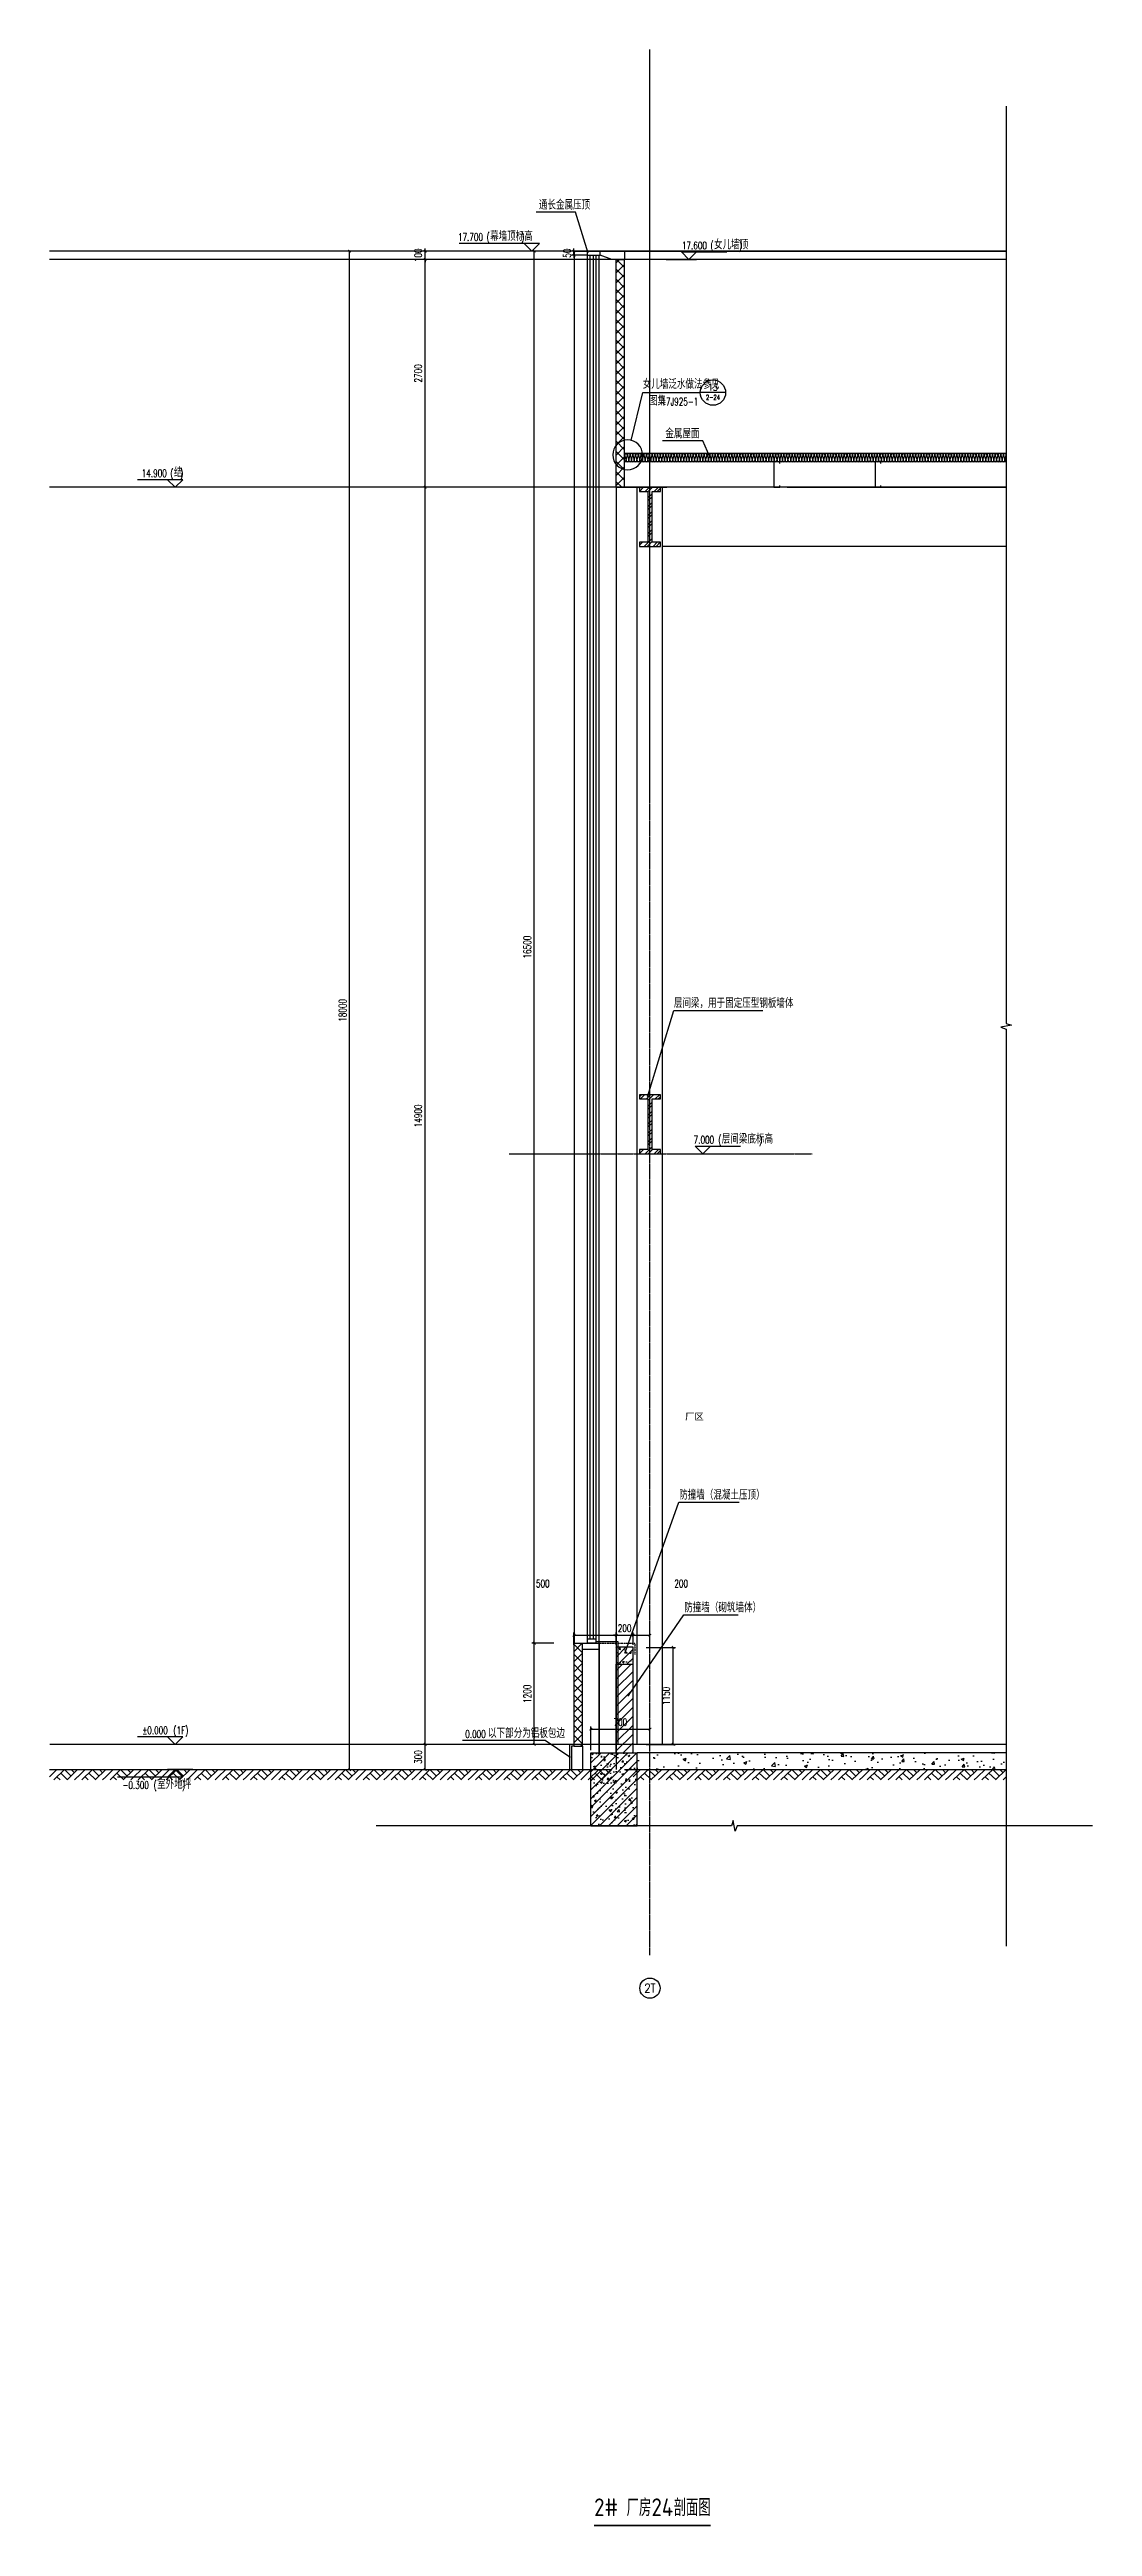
# Model space of a CAD drawing. Extents: x -1899985 to 1774885, y 556286 to 2175695.
# Drawn here: x -1000518 to -988159, y 558987 to 588346 of the extents above; entities that cross this region are included whole.
import ezdxf
from ezdxf.enums import TextEntityAlignment as Align

# ---------------------------------------------------------------- set-up
doc = ezdxf.new("R2010")
doc.units = 0
doc.header["$LTSCALE"] = 10
doc.header["$MEASUREMENT"] = 0
for name, pattern in [('20剖面图$0$__DASH', [0.35, 0.25, -0.1]), ('20剖面图$0$DASH', [0.35, 0.25, -0.1]), ('20剖面图$0$DOTE', [2.42, 2, -0.2, 0.02, -0.2])]:
    doc.linetypes.add(name, pattern=pattern)
doc.layers.get('Defpoints').update_dxf_attribs({"color": 210})
for name, color, linetype in [('20剖面图$0$A-AXIS-D', 1, 'Continuous'), ('20剖面图$0$A-AXIS-DOTE', 14, '20剖面图$0$DOTE'), ('20剖面图$0$A-AXIS-DP', 126, 'Continuous'), ('20剖面图$0$A-AXIS-SYMB', 3, 'Continuous'), ('20剖面图$0$A-CURTAIN', 134, 'Continuous'), ('20剖面图$0$A-HATCH-1', 252, 'Continuous'), ('20剖面图$0$A-HATCH-2', 251, 'Continuous'), ('20剖面图$0$A-LIN-V', 9, 'Continuous'), ('20剖面图$0$A-SFCE', 30, 'Continuous'), ('20剖面图$0$A-WINDOW', 140, 'Continuous'), ('20剖面图$0$AS-COLN', 6, 'Continuous'), ('20剖面图$0$AS-WALL', 40, 'Continuous'), ('20剖面图$0$DIM_ELEV', 3, 'Continuous'), ('20剖面图$0$DIM_SYMB', 3, 'Continuous'), ('20剖面图$0$PUB_HATCH', 8, 'Continuous'), ('20剖面图$0$PUB_TEXT', 7, 'Continuous'), ('20剖面图$0$建-墙-填充', 8, 'Continuous'), ('20剖面图$0$建-柱-钢', 9, 'Continuous'), ('A-AXIS-DP', 126, 'Continuous'), ('A-LIN-V', 9, 'Continuous'), ('A-SFCE', 30, 'Continuous'), ('DIM_SYMB', 3, 'Continuous'), ('PUB_TEXT', 7, 'Continuous')]:
    doc.layers.add(name, color=color, linetype=linetype)
doc.styles.add('20剖面图$0$_TCH_AXIS', font='COMPLEX', dxfattribs={"bigfont": 'GBCBIG'})
doc.styles.add('20剖面图$0$_TCH_DIM', font='SIMPLEX', dxfattribs={"bigfont": 'GBCBIG'})
doc.styles.add('20剖面图$0$_TCH_DIM_T3', font='SIMPLEX', dxfattribs={"width": 0.705882, "bigfont": 'GBCBIG'})
doc.styles.add('20剖面图$0$Standard', font='gbenor.shx', dxfattribs={"bigfont": 'gbcbig.shx'})
doc.styles.add('20剖面图$0$图框', font='')
doc.styles.add('_TCH_DIM', font='SIMPLEX', dxfattribs={"bigfont": 'GBCBIG'})
doc.styles.add('_TCH_DIM_T3', font='SIMPLEX', dxfattribs={"width": 0.705882, "bigfont": 'GBCBIG'})
doc.styles.get('20剖面图$0$图框').set_extended_font_data('SimSun')
doc.dimstyles.new('20剖面图$0$_TCH_ARCH&&30', dxfattribs={"dimtxt": 89.25, "dimasz": 30, "dimexe": 30, "dimexo": 30, "dimgap": 37.875, "dimtad": 1, "dimdec": 0, "dimzin": 0, "dimdsep": 46, "dimtxsty": '20剖面图$0$_TCH_DIM_T3', "dimblk": '20剖面图$0$_ArchTick', "dimcen": 0.09, "dimclrt": 7, "dimazin": 2, "dimtfac": 1, "dimtdec": 0, "dimtix": 1, "dimtmove": 2, "dimatfit": 3, "dimfxl": 1, "dimtolj": 1, "dimtzin": 0, "dimarcsym": 0})
doc.dimstyles.new('_TCH_ARCH&&30', dxfattribs={"dimtxt": 89.25, "dimasz": 30, "dimexe": 30, "dimexo": 30, "dimgap": 37.875, "dimtad": 1, "dimdec": 0, "dimzin": 0, "dimdsep": 46, "dimtxsty": '_TCH_DIM_T3', "dimblk": 'ARCHTICK', "dimcen": 0.09, "dimclrt": 7, "dimazin": 2, "dimtfac": 1, "dimtdec": 0, "dimtix": 1, "dimtmove": 2, "dimatfit": 3, "dimfxl": 1, "dimtolj": 1, "dimtzin": 0, "dimarcsym": 0})
pattern_1 = [(45, (60, 0), (-60.000061, 60.000061), []), (135, (60, 0), (-60.000061, -60.000061), [])]
pattern_2 = [(45, (0, 0), (-53.0330086, 53.0330086), []), (45, (35.355, 0), (-53.0330086, 53.0330086), [])]
pattern_3 = [(45, (0, 0), (-53.0330086, 53.0330086), []), (50, (0, 0), (215.178055, -18.82564), [22.5, -247.5]), (355, (0, 0), (-41.6254, 225.65764), [18, -198]), (100.4514, (17.93, -1.57), (173.552815, 206.831863), [19.122057, -210.342634]), (46.1842, (0, 60), (320.172315, -49.655704), [33.75, -371.25]), (96.6356, (26.68, 55.86), (280.39881, 292.23536), [28.68309, -315.5139]), (351.1842, (0, 60), (280.39858, 292.23558), [27, -297]), (21, (30, 45), (179.072116, -120.785667), [22.5, -247.5]), (326, (30, 45), (72.9946, 217.545014), [18, -198]), (71.4514, (44.92, 34.93), (252.06679, 96.75915), [19.122057, -210.342634]), (37.5, (0, 0), (3.6479566, 99.868156), [0, -195.6, 0, -201, 0, -198.75]), (7.5, (0, 0), (78.920861, 118.323514), [0, -114.6, 0, -191.1, 0, -75.75]), (327.5, (-66.9, 0), (160.146731, -6.7664615), [0, -75, 0, -234, 0, -310.5]), (317.5, (-96.9, 0), (174.95585, 30.031495), [0, -97.5, 0, -155.4, 0, -220.5])]

# ---------------------------------------------------------------- blocks, each defined once
blk = doc.blocks.new('20剖面图$0$$LinePat$素土夯实')
at = {"color": 0}
for p, q in [((0, -210), (210, 0)), ((120, -300), (420, 0)), ((420, 0), (608, -188)), ((495, -300), (795, 0)), ((615, 0), (705, -90)), ((210, -210), (300, -300)), ((315, -105), (502, -293)), ((705, -300), (795, -210))]:
    blk.add_line(p, q, dxfattribs=at)
blk = doc.blocks.new('20剖面图$0$_ArchTick')
at = {"color": 0, "linetype": 'ByBlock', "const_width": 0.4}
blk.add_lwpolyline([(-0.5, -0.5), (0.5, 0.5)], dxfattribs=at)
blk = doc.blocks.new('*D358')
at = {"layer": '20剖面图$0$A-AXIS-DP', "color": 0, "lineweight": -2, "transparency": 16777216}
for p, q in [((-994541, 569457), (-994803, 569457)), ((-994773, 568257), (-994773, 569457)), ((-994541, 568257), (-994803, 568257))]:
    blk.add_line(p, q, dxfattribs=at)
at = {"layer": 'Defpoints', "color": 0, "transparency": 16777216}
for p in [(-994773, 569457), (-994511, 569457), (-994511, 568257)]:
    blk.add_point(p, dxfattribs=at)
at = {"layer": '20剖面图$0$A-AXIS-DP', "color": 0, "lineweight": -2, "transparency": 16777216, "xscale": 30, "yscale": 30, "zscale": 30}
for p, rotation in [((-994773, 569457), 90), ((-994773, 568257), 270)]:
    blk.add_blockref('20剖面图$0$_ArchTick', p, dxfattribs=dict(at, rotation=rotation))
at = {"layer": '20剖面图$0$A-AXIS-DP', "color": 7, "transparency": 16777216, "insert": (-994856, 568857), "char_height": 89.2, "attachment_point": 5, "rotation": 90, "style": '20剖面图$0$_TCH_DIM_T3'}
blk.add_mtext('\\A1;1200', dxfattribs=at)
blk = doc.blocks.new('*D359')
at = {"layer": '20剖面图$0$A-AXIS-DP', "color": 0, "lineweight": -2, "transparency": 16777216}
for p, q in [((-994541, 585957), (-994803, 585957)), ((-994773, 569457), (-994773, 585957)), ((-994541, 569457), (-994803, 569457))]:
    blk.add_line(p, q, dxfattribs=at)
at = {"layer": 'Defpoints', "color": 0, "transparency": 16777216}
for p in [(-994773, 585957), (-994511, 585957), (-994511, 569457)]:
    blk.add_point(p, dxfattribs=at)
at = {"layer": '20剖面图$0$A-AXIS-DP', "color": 0, "lineweight": -2, "transparency": 16777216, "xscale": 30, "yscale": 30, "zscale": 30}
for p, rotation in [((-994773, 585957), 90), ((-994773, 569457), 270)]:
    blk.add_blockref('20剖面图$0$_ArchTick', p, dxfattribs=dict(at, rotation=rotation))
at = {"layer": '20剖面图$0$A-AXIS-DP', "color": 7, "transparency": 16777216, "insert": (-994856, 577707), "char_height": 89.2, "attachment_point": 5, "rotation": 90, "style": '20剖面图$0$_TCH_DIM_T3'}
blk.add_mtext('\\A1;16500', dxfattribs=at)
blk = doc.blocks.new('*D360')
at = {"layer": '20剖面图$0$A-AXIS-D', "color": 0, "lineweight": -2, "transparency": 16777216}
for p, q in [((-996715, 585957), (-996993, 585957)), ((-996963, 567957), (-996963, 585957)), ((-996715, 567957), (-996993, 567957))]:
    blk.add_line(p, q, dxfattribs=at)
at = {"layer": 'Defpoints', "color": 0, "transparency": 16777216}
for p in [(-996963, 585957), (-996685, 585957), (-996685, 567957)]:
    blk.add_point(p, dxfattribs=at)
at = {"layer": '20剖面图$0$A-AXIS-D', "color": 0, "lineweight": -2, "transparency": 16777216, "xscale": 30, "yscale": 30, "zscale": 30}
for p, rotation in [((-996963, 585957), 90), ((-996963, 567957), 270)]:
    blk.add_blockref('20剖面图$0$_ArchTick', p, dxfattribs=dict(at, rotation=rotation))
at = {"layer": '20剖面图$0$A-AXIS-D', "color": 7, "transparency": 16777216, "insert": (-997045, 576957), "char_height": 89.2, "attachment_point": 5, "rotation": 90, "style": '20剖面图$0$_TCH_DIM_T3'}
blk.add_mtext('\\A1;18000', dxfattribs=at)
blk = doc.blocks.new('*D361')
at = {"layer": '20剖面图$0$A-AXIS-D', "color": 0, "lineweight": -2, "transparency": 16777216}
for p, q in [((-995827, 568257), (-996097, 568257)), ((-996067, 567957), (-996067, 568257)), ((-995827, 567957), (-996097, 567957))]:
    blk.add_line(p, q, dxfattribs=at)
at = {"layer": 'Defpoints', "color": 0, "transparency": 16777216}
for p in [(-996067, 568257), (-995797, 568257), (-995797, 567957)]:
    blk.add_point(p, dxfattribs=at)
at = {"layer": '20剖面图$0$A-AXIS-D', "color": 0, "lineweight": -2, "transparency": 16777216, "xscale": 30, "yscale": 30, "zscale": 30}
for p, rotation in [((-996067, 568257), 90), ((-996067, 567957), 270)]:
    blk.add_blockref('20剖面图$0$_ArchTick', p, dxfattribs=dict(at, rotation=rotation))
at = {"layer": '20剖面图$0$A-AXIS-D', "color": 7, "transparency": 16777216, "insert": (-996149, 568107), "char_height": 89.2, "attachment_point": 5, "rotation": 90, "style": '20剖面图$0$_TCH_DIM_T3'}
blk.add_mtext('\\A1;300', dxfattribs=at)
blk = doc.blocks.new('*D362')
at = {"layer": '20剖面图$0$A-AXIS-D', "color": 0, "lineweight": -2, "transparency": 16777216}
for p, q in [((-995827, 583157), (-996097, 583157)), ((-996067, 568257), (-996067, 583157)), ((-995827, 568257), (-996097, 568257))]:
    blk.add_line(p, q, dxfattribs=at)
at = {"layer": 'Defpoints', "color": 0, "transparency": 16777216}
for p in [(-996067, 583157), (-995797, 583157), (-995797, 568257)]:
    blk.add_point(p, dxfattribs=at)
at = {"layer": '20剖面图$0$A-AXIS-D', "color": 0, "lineweight": -2, "transparency": 16777216, "xscale": 30, "yscale": 30, "zscale": 30}
for p, rotation in [((-996067, 583157), 90), ((-996067, 568257), 270)]:
    blk.add_blockref('20剖面图$0$_ArchTick', p, dxfattribs=dict(at, rotation=rotation))
at = {"layer": '20剖面图$0$A-AXIS-D', "color": 7, "transparency": 16777216, "insert": (-996149, 575707), "char_height": 89.2, "attachment_point": 5, "rotation": 90, "style": '20剖面图$0$_TCH_DIM_T3'}
blk.add_mtext('\\A1;14900', dxfattribs=at)
blk = doc.blocks.new('*D363')
at = {"layer": '20剖面图$0$A-AXIS-D', "color": 0, "lineweight": -2, "transparency": 16777216}
for p, q in [((-995827, 585857), (-996097, 585857)), ((-996067, 583157), (-996067, 585857)), ((-995827, 583157), (-996097, 583157))]:
    blk.add_line(p, q, dxfattribs=at)
at = {"layer": 'Defpoints', "color": 0, "transparency": 16777216}
for p in [(-996067, 585857), (-995797, 585857), (-995797, 583157)]:
    blk.add_point(p, dxfattribs=at)
at = {"layer": '20剖面图$0$A-AXIS-D', "color": 0, "lineweight": -2, "transparency": 16777216, "xscale": 30, "yscale": 30, "zscale": 30}
for p, rotation in [((-996067, 585857), 90), ((-996067, 583157), 270)]:
    blk.add_blockref('20剖面图$0$_ArchTick', p, dxfattribs=dict(at, rotation=rotation))
at = {"layer": '20剖面图$0$A-AXIS-D', "color": 7, "transparency": 16777216, "insert": (-996149, 584507), "char_height": 89.2, "attachment_point": 5, "rotation": 90, "style": '20剖面图$0$_TCH_DIM_T3'}
blk.add_mtext('\\A1;2700', dxfattribs=at)
blk = doc.blocks.new('*D364')
at = {"layer": '20剖面图$0$A-AXIS-D', "color": 0, "lineweight": -2, "transparency": 16777216}
for p, q in [((-995827, 585957), (-996097, 585957)), ((-995827, 585857), (-996097, 585857)), ((-996067, 585957), (-996067, 585987)), ((-996067, 585857), (-996067, 585957)), ((-996067, 585857), (-996067, 585827))]:
    blk.add_line(p, q, dxfattribs=at)
at = {"layer": 'Defpoints', "color": 0, "transparency": 16777216}
for p in [(-996067, 585957), (-995797, 585957), (-995797, 585857)]:
    blk.add_point(p, dxfattribs=at)
at = {"layer": '20剖面图$0$A-AXIS-D', "color": 0, "lineweight": -2, "transparency": 16777216, "xscale": 30, "yscale": 30, "zscale": 30}
for p, rotation in [((-996067, 585957), 270), ((-996067, 585857), 90)]:
    blk.add_blockref('20剖面图$0$_ArchTick', p, dxfattribs=dict(at, rotation=rotation))
at = {"layer": '20剖面图$0$A-AXIS-D', "color": 7, "transparency": 16777216, "insert": (-996149, 585907), "char_height": 89.2, "attachment_point": 5, "rotation": 90, "style": '20剖面图$0$_TCH_DIM_T3'}
blk.add_mtext('\\A1;100', dxfattribs=at)
blk = doc.blocks.new('20剖面图$0$CURVEPATTERNLIB$SYSLIB$岩棉板')
at = {"color": 0}
for p, q in [((0, -17), (12, -67)), ((12, -67), (24, -17))]:
    blk.add_line(p, q, dxfattribs=at)
for centre, start, end in [((12, -17), 0, 180), ((0, -67), 270, 0), ((24, -67), 180, 270)]:
    blk.add_arc(centre, 12, start, end, dxfattribs=at)
blk = doc.blocks.new('*D463')
at = {"layer": '20剖面图$0$A-AXIS-DP', "color": 0, "lineweight": -2, "transparency": 16777216}
for p, q in [((-994303, 569437), (-994303, 569582)), ((-993803, 569437), (-993803, 569582)), ((-994303, 569552), (-993803, 569552))]:
    blk.add_line(p, q, dxfattribs=at)
at = {"layer": 'Defpoints', "color": 0, "transparency": 16777216}
for p in [(-994303, 569407), (-993803, 569552), (-993803, 569407)]:
    blk.add_point(p, dxfattribs=at)
at = {"layer": '20剖面图$0$A-AXIS-DP', "color": 0, "lineweight": -2, "transparency": 16777216, "xscale": 30, "yscale": 30, "zscale": 30, "rotation": 180}
blk.add_blockref('20剖面图$0$_ArchTick', (-994303, 569552), dxfattribs=at)
at = {"layer": '20剖面图$0$A-AXIS-DP', "color": 0, "lineweight": -2, "transparency": 16777216, "xscale": 30, "yscale": 30, "zscale": 30}
blk.add_blockref('20剖面图$0$_ArchTick', (-993803, 569552), dxfattribs=at)
at = {"layer": '20剖面图$0$A-AXIS-DP', "color": 7, "transparency": 16777216, "insert": (-994673, 570163), "char_height": 89.2, "attachment_point": 5, "style": '20剖面图$0$_TCH_DIM_T3'}
blk.add_mtext('\\A1;500', dxfattribs=at)
blk = doc.blocks.new('*D464')
at = {"layer": '20剖面图$0$A-AXIS-DP', "color": 0, "lineweight": -2, "transparency": 16777216}
for p, q in [((-993803, 569437), (-993803, 569582)), ((-993603, 569437), (-993603, 569582)), ((-993803, 569552), (-993833, 569552)), ((-993803, 569552), (-993603, 569552)), ((-993603, 569552), (-993573, 569552))]:
    blk.add_line(p, q, dxfattribs=at)
at = {"layer": 'Defpoints', "color": 0, "transparency": 16777216}
for p in [(-993803, 569407), (-993603, 569552), (-993603, 569407)]:
    blk.add_point(p, dxfattribs=at)
at = {"layer": '20剖面图$0$A-AXIS-DP', "color": 0, "lineweight": -2, "transparency": 16777216, "xscale": 30, "yscale": 30, "zscale": 30}
blk.add_blockref('20剖面图$0$_ArchTick', (-993803, 569552), dxfattribs=at)
at = {"layer": '20剖面图$0$A-AXIS-DP', "color": 0, "lineweight": -2, "transparency": 16777216, "xscale": 30, "yscale": 30, "zscale": 30, "rotation": 180}
blk.add_blockref('20剖面图$0$_ArchTick', (-993603, 569552), dxfattribs=at)
at = {"layer": '20剖面图$0$A-AXIS-DP', "color": 7, "transparency": 16777216, "insert": (-993703, 569634), "char_height": 89.2, "attachment_point": 5, "style": '20剖面图$0$_TCH_DIM_T3'}
blk.add_mtext('\\A1;200', dxfattribs=at)
blk = doc.blocks.new('*D465')
at = {"layer": '20剖面图$0$A-AXIS-DP', "color": 0, "lineweight": -2, "transparency": 16777216}
for p, q in [((-993603, 569437), (-993603, 569582)), ((-993403, 569437), (-993403, 569582)), ((-993603, 569552), (-993403, 569552))]:
    blk.add_line(p, q, dxfattribs=at)
at = {"layer": 'Defpoints', "color": 0, "transparency": 16777216}
for p in [(-993603, 569407), (-993403, 569552), (-993403, 569407)]:
    blk.add_point(p, dxfattribs=at)
at = {"layer": '20剖面图$0$A-AXIS-DP', "color": 0, "lineweight": -2, "transparency": 16777216, "xscale": 30, "yscale": 30, "zscale": 30, "rotation": 180}
blk.add_blockref('20剖面图$0$_ArchTick', (-993603, 569552), dxfattribs=at)
at = {"layer": '20剖面图$0$A-AXIS-DP', "color": 0, "lineweight": -2, "transparency": 16777216, "xscale": 30, "yscale": 30, "zscale": 30}
blk.add_blockref('20剖面图$0$_ArchTick', (-993403, 569552), dxfattribs=at)
at = {"layer": '20剖面图$0$A-AXIS-DP', "color": 7, "transparency": 16777216, "insert": (-993033, 570163), "char_height": 89.2, "attachment_point": 5, "style": '20剖面图$0$_TCH_DIM_T3'}
blk.add_mtext('\\A1;200', dxfattribs=at)
blk = doc.blocks.new('*D488')
at = {"layer": '20剖面图$0$A-AXIS-DP', "color": 0, "lineweight": -2, "transparency": 16777216}
for p, q in [((-993449, 569407), (-993098, 569407)), ((-993128, 568257), (-993128, 569407)), ((-993449, 568257), (-993098, 568257))]:
    blk.add_line(p, q, dxfattribs=at)
at = {"layer": 'Defpoints', "color": 0, "transparency": 16777216}
for p in [(-993479, 569407), (-993128, 569407), (-993479, 568257)]:
    blk.add_point(p, dxfattribs=at)
at = {"layer": '20剖面图$0$A-AXIS-DP', "color": 0, "lineweight": -2, "transparency": 16777216, "xscale": 30, "yscale": 30, "zscale": 30}
for p, rotation in [((-993128, 569407), 90), ((-993128, 568257), 270)]:
    blk.add_blockref('20剖面图$0$_ArchTick', p, dxfattribs=dict(at, rotation=rotation))
at = {"layer": '20剖面图$0$A-AXIS-DP', "color": 7, "transparency": 16777216, "insert": (-993211, 568832), "char_height": 89.2, "attachment_point": 5, "rotation": 90, "style": '20剖面图$0$_TCH_DIM_T3'}
blk.add_mtext('\\A1;1150', dxfattribs=at)
blk = doc.blocks.new('*D489')
at = {"layer": '20剖面图$0$A-AXIS-DP', "color": 0, "lineweight": -2, "transparency": 16777216}
for p, q in [((-994103, 568187), (-994103, 568468)), ((-994103, 568438), (-993403, 568438)), ((-993403, 568187), (-993403, 568468))]:
    blk.add_line(p, q, dxfattribs=at)
at = {"layer": 'Defpoints', "color": 0, "transparency": 16777216}
for p in [(-993403, 568438), (-994103, 568157), (-993403, 568157)]:
    blk.add_point(p, dxfattribs=at)
at = {"layer": '20剖面图$0$A-AXIS-DP', "color": 0, "lineweight": -2, "transparency": 16777216, "xscale": 30, "yscale": 30, "zscale": 30, "rotation": 180}
blk.add_blockref('20剖面图$0$_ArchTick', (-994103, 568438), dxfattribs=at)
at = {"layer": '20剖面图$0$A-AXIS-DP', "color": 0, "lineweight": -2, "transparency": 16777216, "xscale": 30, "yscale": 30, "zscale": 30}
blk.add_blockref('20剖面图$0$_ArchTick', (-993403, 568438), dxfattribs=at)
at = {"layer": '20剖面图$0$A-AXIS-DP', "color": 7, "transparency": 16777216, "insert": (-993753, 568520), "char_height": 89.2, "attachment_point": 5, "style": '20剖面图$0$_TCH_DIM_T3'}
blk.add_mtext('\\A1;700', dxfattribs=at)
blk = doc.blocks.new('_ArchTick')
at = {"color": 0, "linetype": 'ByBlock', "const_width": 0.4}
blk.add_lwpolyline([(-0.5, -0.5), (0.5, 0.5)], dxfattribs=at)
blk = doc.blocks.new('*D107')
at = {"layer": 'A-AXIS-DP', "color": 0, "lineweight": -2, "transparency": 16777216}
for p, q in [((-994173, 585957), (-994333, 585957)), ((-994173, 585907), (-994333, 585907)), ((-994303, 585957), (-994303, 585987)), ((-994303, 585907), (-994303, 585957)), ((-994303, 585907), (-994303, 585877))]:
    blk.add_line(p, q, dxfattribs=at)
at = {"layer": 'Defpoints', "color": 0, "transparency": 16777216}
for p in [(-994303, 585957), (-994143, 585957), (-994143, 585907)]:
    blk.add_point(p, dxfattribs=at)
at = {"layer": 'A-AXIS-DP', "color": 0, "lineweight": -2, "transparency": 16777216, "xscale": 30, "yscale": 30, "zscale": 30}
for p, rotation in [((-994303, 585957), 270), ((-994303, 585907), 90)]:
    blk.add_blockref('_ArchTick', p, dxfattribs=dict(at, rotation=rotation))
at = {"layer": 'A-AXIS-DP', "color": 7, "transparency": 16777216, "insert": (-994385, 585932), "char_height": 89.2, "attachment_point": 5, "rotation": 90, "style": '_TCH_DIM_T3'}
blk.add_mtext('\\A1;50', dxfattribs=at)
blk = doc.blocks.new('20剖面图')
at = {"layer": '20剖面图$0$A-HATCH-1'}
h = blk.add_hatch(dxfattribs=at)
h.set_pattern_fill('混凝土', color=256, scale=50)
h.set_pattern_definition([(50, (0, 0), (358.63009, -31.37607), [37.5, -412.5]), (355, (0, 0), (-69.37567, 376.09607), [30, -330]), (100.4514, (29.9, -2.6), (289.25469, 344.71977), [31.8701, -350.57106]), (46.1842, (0, 100), (533.62052, -82.7595), [56.25, -618.75]), (96.6356, (44.47, 93.1), (467.33135, 487.05894), [47.80514, -525.8565]), (351.1842, (0, 100), (467.33097, 487.0593), [45, -495]), (21, (50, 75), (298.453526, -201.309445), [37.5, -412.5]), (326, (50, 75), (121.65767, 362.57502), [30, -330]), (71.4514, (74.87, 58.22), (420.11131, 161.26525), [31.8701, -350.57106]), (37.5, (0, 0), (6.079928, 166.446927), [0, -326, 0, -335, 0, -331.25]), (7.5, (0, 0), (131.53477, 197.205856), [0, -191, 0, -318.5, 0, -126.25]), (327.5, (-111.5, 0), (266.911218, -11.277436), [0, -125, 0, -390, 0, -517.5]), (317.5, (-161.5, 0), (291.593085, 50.05249), [0, -162.5, 0, -259, 0, -367.5])])
h.paths.add_polyline_path([(-989180.3, 567957.5), (-989180.3, 568157.5), (-993552.7, 568157.5), (-993552.7, 567957.5)])
at = {"layer": '20剖面图$0$PUB_HATCH'}
h = blk.add_hatch(dxfattribs=at)
h.set_pattern_fill('多孔材料', color=256, scale=30, style=0)
h.set_pattern_definition(pattern_1)
h.paths.add_polyline_path([(-993702.7, 583157.5), (-993702.7, 585857.5), (-993802.7, 585857.5), (-993802.7, 583157.5)])
h = blk.add_hatch(dxfattribs=at)
h.set_pattern_fill('多孔材料', color=256, scale=30, style=0)
h.set_pattern_definition(pattern_1)
h.paths.add_polyline_path([(-994202.7, 568237.5), (-994202.7, 569457.5), (-994302.7, 569457.5), (-994302.7, 568237.5)])
h = blk.add_hatch(dxfattribs=at)
h.set_pattern_fill('钢筋混凝土', color=256, scale=30, style=0)
h.set_pattern_definition(pattern_3)
h.paths.add_polyline_path([(-993802.7, 569207.5), (-993602.7, 569207.5), (-993602.7, 569407.5), (-993802.7, 569407.5)])
h = blk.add_hatch(dxfattribs=at)
h.set_pattern_fill('普通砖', color=256, scale=30, style=0)
h.set_pattern_definition([(45, (0, 53.85), (-53.03303, 53.03303), [])])
h.paths.add_polyline_path([(-993602.7, 569207.5), (-993802.7, 569207.5), (-993802.7, 568157.5), (-993602.7, 568157.5)])
h = blk.add_hatch(dxfattribs=at)
h.set_pattern_fill('钢筋混凝土', color=256, scale=30, style=0)
h.set_pattern_definition(pattern_3)
h.paths.add_polyline_path([(-993552.7, 567290), (-993552.7, 568157.5), (-994102.7, 568157.5), (-994102.7, 567290)])
at = {"layer": '20剖面图$0$建-墙-填充'}
h = blk.add_hatch(dxfattribs=at)
h.set_pattern_fill('金属', color=256, scale=30, style=0)
h.set_pattern_definition(pattern_2)
h.paths.add_polyline_path([(-993527.7, 583157.5), (-993527.7, 583107.5), (-993427.7, 583107.5), (-993427.7, 582507.5), (-993527.7, 582507.5), (-993527.7, 582457.5), (-993277.7, 582457.5), (-993277.7, 582507.5), (-993377.7, 582507.5), (-993377.7, 583107.5), (-993277.7, 583107.5), (-993277.7, 583157.5)])
h = blk.add_hatch(dxfattribs=at)
h.set_pattern_fill('金属', color=256, scale=30, style=0)
h.set_pattern_definition(pattern_2)
h.paths.add_polyline_path([(-993527.7, 575957.5), (-993527.7, 575907.5), (-993427.7, 575907.5), (-993427.7, 575307.5), (-993527.7, 575307.5), (-993527.7, 575257.5), (-993277.7, 575257.5), (-993277.7, 575307.5), (-993377.7, 575307.5), (-993377.7, 575907.5), (-993277.7, 575907.5), (-993277.7, 575957.5)])
at = {"layer": '20剖面图$0$A-AXIS-D'}
blk.add_circle((-993402.7, 565367.9), 120, dxfattribs=at)
at = {"layer": '20剖面图$0$A-AXIS-DOTE'}
for p, q in [((-993402.7, 565758.8), (-993402.7, 588346)), ((-995071.8, 575257.5), (-991481.4, 575257.5))]:
    blk.add_line(p, q, dxfattribs=at)
at = {"layer": '20剖面图$0$A-AXIS-DOTE', "linetype": '20剖面图$0$__DASH', "ltscale": 2}
for p, q in [((-989180.3, 585957.5), (-1000517.9, 585957.5)), ((-989180.3, 585857.5), (-1000517.9, 585857.5)), ((-989180.3, 583157.5), (-1000517.9, 583157.5)), ((-990487.1, 568257.5), (-1000517.9, 568257.5))]:
    blk.add_line(p, q, dxfattribs=at)
at = {"layer": '20剖面图$0$A-AXIS-SYMB'}
for p, q in [((-993625.2, 583713.6), (-993487.7, 584279.2)), ((-993487.7, 584279.2), (-992805.8, 584279.2)), ((-992505.8, 584279.2), (-992805.8, 584279.2)), ((-993429, 575942.4), (-993118.7, 576956.9)), ((-993118.7, 576956.9), (-992065.6, 576956.9)), ((-993696.5, 569344.5), (-993058.8, 571127.6)), ((-993058.8, 571127.6), (-992344.9, 571127.6)), ((-993657.5, 568837.4), (-993000, 569792.1)), ((-993000, 569792.1), (-992359.1, 569792.1)), ((-994643, 568303.5), (-995623, 568303.5)), ((-994352.7, 568107.5), (-994643, 568303.5))]:
    blk.add_line(p, q, dxfattribs=at)
blk.add_lwpolyline([(-993490, 583541.5, 1), (-993844.1, 583541.5, 1)], format="xyb", close=True, dxfattribs=at)
at = {"layer": '20剖面图$0$A-AXIS-SYMB', "const_width": 12}
for points in [[(-993430.7, 575936.7, 1), (-993427.2, 575948.1, 1)], [(-993698.5, 569338.9, 1), (-993694.5, 569350.2, 1)], [(-993660.9, 568832.5, 1), (-993654.1, 568842.3, 1)], [(-994347.7, 568104.1, 1), (-994357.6, 568110.8, 1)]]:
    blk.add_lwpolyline(points, format="xyb", close=True, dxfattribs=at)
at = {"layer": '20剖面图$0$A-AXIS-SYMB'}
blk.add_circle((-992655.8, 584279.2), 150, dxfattribs=at)
at = {"layer": '20剖面图$0$A-CURTAIN', "const_width": 15}
blk.add_lwpolyline([(-994302.7, 568257.5), (-994352.7, 568257.5), (-994352.7, 567957.5)], dxfattribs=at)
at = {"layer": '20剖面图$0$A-CURTAIN'}
blk.add_lwpolyline([(-994302.7, 568237.5), (-994332.7, 568237.5), (-994332.7, 567957.5)], dxfattribs=at)
at = {"layer": '20剖面图$0$A-LIN-V'}
for p, q in [((-994302.7, 585957.5), (-993992.7, 585957.5)), ((-994302.7, 585957.5), (-994302.7, 569457.5)), ((-994142.7, 585907.5), (-994302.7, 585907.5)), ((-994002.7, 568157.5), (-994002.7, 585907.5)), ((-993992.7, 585957.5), (-989180.3, 585957.5)), ((-993402.7, 583157.5), (-993802.7, 583157.5)), ((-993802.7, 583157.5), (-993202.7, 583157.5)), ((-993802.7, 583157.5), (-993802.7, 568157.5)), ((-993552.7, 568257.5), (-993552.7, 583157.5)), ((-993252.7, 568257.5), (-993252.7, 583157.5)), ((-989180.3, 583157.5), (-993252.7, 583157.5)), ((-991778.3, 583157.5), (-992428.3, 583157.5)), ((-991778.3, 583157.5), (-989180.3, 583157.5)), ((-989180.3, 582457.5), (-993252.7, 582457.5)), ((-994002.7, 569457.5), (-994002.7, 568157.5)), ((-993802.7, 569457.5), (-993802.7, 567957.5)), ((-994202.7, 568237.5), (-994202.7, 567957.5))]:
    blk.add_line(p, q, dxfattribs=at)
for points in [[(-991865.1, 583437.5), (-991865.1, 583457.5), (-991935.1, 583457.5), (-991935.1, 583157.5), (-991865.1, 583157.5), (-991865.1, 583177.5)], [(-990665.1, 583437.5), (-990665.1, 583457.5), (-990735.1, 583457.5), (-990735.1, 583157.5), (-990665.1, 583157.5), (-990665.1, 583177.5)]]:
    blk.add_lwpolyline(points, dxfattribs=at)
at = {"layer": '20剖面图$0$A-SFCE'}
blk.add_line((-989180.3, 568257.5), (-993602.7, 568257.5), dxfattribs=at)
at = {"layer": '20剖面图$0$A-SFCE', "linetype": '20剖面图$0$DASH'}
blk.add_lwpolyline([(-994002.7, 569457.5), (-993752.7, 569457.5), (-993582.7, 569457.5), (-993582.7, 569323.7)], dxfattribs=at)
at = {"layer": '20剖面图$0$A-WINDOW'}
for p, q in [((-994142.7, 569507.5), (-994142.7, 585957.5)), ((-994142.7, 585907.5), (-993992.7, 585907.5)), ((-994109.7, 569507.5), (-994109.7, 585907.5)), ((-994075.7, 585907.5), (-994075.7, 569507.5)), ((-994042.7, 585907.5), (-994042.7, 569507.5))]:
    blk.add_line(p, q, dxfattribs=at)
for points in [[(-993992.7, 585957.5), (-993702.7, 585957.5), (-993702.7, 585857.5), (-993852.7, 585857.5), (-993992.7, 585907.5)], [(-994202.7, 569457.5), (-994002.7, 569457.5), (-994002.7, 569380.5), (-994202.7, 569380.5)], [(-994142.7, 569507.5), (-994042.7, 569507.5), (-994042.7, 569457.5), (-994142.7, 569457.5)]]:
    blk.add_lwpolyline(points, close=True, dxfattribs=at)
at = {"layer": '20剖面图$0$AS-COLN'}
for p, q in [((-989180.3, 583557.5), (-993702.7, 583557.5)), ((-989180.3, 583457.5), (-993702.7, 583457.5)), ((-993602.7, 569407.5), (-993802.7, 569407.5)), ((-993802.7, 569407.5), (-993802.7, 569207.5)), ((-993602.7, 569207.5), (-993602.7, 569407.5)), ((-993802.7, 569207.5), (-993602.7, 569207.5)), ((-994102.7, 567290), (-994102.7, 568157.5)), ((-994102.7, 568157.5), (-993552.7, 568157.5)), ((-993552.7, 567290), (-993552.7, 568157.5)), ((-994102.7, 567290), (-993552.7, 567290))]:
    blk.add_line(p, q, dxfattribs=at)
for points in [[(-989180.3, 568157.5), (-993552.7, 568157.5)], [(-993702.7, 567957.5), (-989180.3, 567957.5)]]:
    blk.add_lwpolyline(points, dxfattribs=at)
at = {"layer": '20剖面图$0$AS-WALL'}
for p, q in [((-993802.7, 583157.5), (-993802.7, 585857.5)), ((-993802.7, 585857.5), (-993702.7, 585857.5)), ((-993702.7, 583157.5), (-993702.7, 585857.5)), ((-993802.7, 583157.5), (-993702.7, 583157.5)), ((-994302.7, 568237.5), (-994302.7, 569457.5)), ((-994302.7, 569457.5), (-994202.7, 569457.5)), ((-994202.7, 569457.5), (-994002.7, 569457.5)), ((-994202.7, 568237.5), (-994202.7, 569457.5)), ((-993802.7, 568157.5), (-993802.7, 569207.5)), ((-993602.7, 568157.5), (-993602.7, 569207.5)), ((-994302.7, 568237.5), (-994202.7, 568237.5)), ((-993802.7, 568157.5), (-993602.7, 568157.5))]:
    blk.add_line(p, q, dxfattribs=at)
blk.add_lwpolyline([(-1000517.9, 567957.5), (-993852.7, 567957.5), (-993852.7, 567957.5)], dxfattribs=at)
at = {"layer": '20剖面图$0$DIM_ELEV'}
for p, q in [((-994712.7, 586047.5), (-995664.6, 586047.5)), ((-994802.7, 585957.5), (-994892.7, 586047.5)), ((-994802.7, 585957.5), (-994712.7, 586047.5)), ((-994592.7, 585957.5), (-994892.7, 585957.5)), ((-993210, 585857.5), (-992850, 585857.5)), ((-992940, 585857.5), (-993030, 585947.5)), ((-993030, 585947.5), (-992493.6, 585947.5)), ((-992940, 585857.5), (-992850, 585947.5)), ((-998939.9, 583247.5), (-999476.3, 583247.5)), ((-999029.9, 583157.5), (-999119.9, 583247.5)), ((-998819.9, 583157.5), (-999119.9, 583157.5)), ((-999029.9, 583157.5), (-998939.9, 583247.5)), ((-993077.2, 575257.5), (-992686.8, 575257.5)), ((-992776.8, 575257.5), (-992866.8, 575347.5)), ((-992866.8, 575347.5), (-992330.4, 575347.5)), ((-992776.8, 575257.5), (-992686.8, 575347.5)), ((-998939.9, 568347.5), (-999476.3, 568347.5)), ((-999029.9, 568257.5), (-999119.9, 568347.5)), ((-998819.9, 568257.5), (-999119.9, 568257.5)), ((-999029.9, 568257.5), (-998939.9, 568347.5)), ((-998939.9, 567867.5), (-999710.8, 567867.5)), ((-999029.9, 567957.5), (-999119.9, 567867.5)), ((-998819.9, 567957.5), (-999119.9, 567957.5)), ((-999029.9, 567957.5), (-998939.9, 567867.5))]:
    blk.add_line(p, q, dxfattribs=at)
at = {"layer": '20剖面图$0$DIM_SYMB'}
for p, q in [((-992776.6, 583707.7), (-993252.5, 583707.7)), ((-992694.8, 583517.8), (-992776.6, 583707.7))]:
    blk.add_line(p, q, dxfattribs=at)
for points in [[(-989180.3, 587675.8), (-989180.3, 576803.5), (-989117.3, 576780.6), (-989243.3, 576758.4), (-989180.3, 576736), (-989180.3, 565863.8)], [(-988158.9, 567290), (-992369.5, 567290), (-992392.5, 567227), (-992414.7, 567353), (-992437, 567290), (-996647.7, 567290)]]:
    blk.add_lwpolyline(points, dxfattribs=at)
at = {"layer": '20剖面图$0$DIM_SYMB', "const_width": 12}
blk.add_lwpolyline([(-992692.4, 583512.3, 1), (-992697.2, 583523.3, 1)], format="xyb", close=True, dxfattribs=at)
at = {"layer": '20剖面图$0$DIM_SYMB', "const_width": 21}
blk.add_lwpolyline([(-994064, 558997.7), (-992682, 558997.7)], dxfattribs=at)
at = {"layer": '20剖面图$0$建-柱-钢'}
for p, q in [((-993527.7, 583157.5), (-993527.7, 583107.5)), ((-993277.7, 583157.5), (-993527.7, 583157.5)), ((-993527.7, 583107.5), (-993427.7, 583107.5)), ((-993427.7, 583107.5), (-993427.7, 582507.5)), ((-993377.7, 582507.5), (-993377.7, 583107.5)), ((-993377.7, 583107.5), (-993277.7, 583107.5)), ((-993277.7, 583107.5), (-993277.7, 583157.5)), ((-993427.7, 582507.5), (-993527.7, 582507.5)), ((-993527.7, 582507.5), (-993527.7, 582457.5)), ((-993277.7, 582507.5), (-993377.7, 582507.5)), ((-993277.7, 582457.5), (-993277.7, 582507.5)), ((-993527.7, 582457.5), (-993277.7, 582457.5)), ((-993527.7, 575957.5), (-993527.7, 575907.5)), ((-993277.7, 575957.5), (-993527.7, 575957.5)), ((-993527.7, 575907.5), (-993427.7, 575907.5)), ((-993427.7, 575907.5), (-993427.7, 575307.5)), ((-993377.7, 575307.5), (-993377.7, 575907.5)), ((-993377.7, 575907.5), (-993277.7, 575907.5)), ((-993277.7, 575907.5), (-993277.7, 575957.5)), ((-993427.7, 575307.5), (-993527.7, 575307.5)), ((-993527.7, 575307.5), (-993527.7, 575257.5)), ((-993527.7, 575257.5), (-993277.7, 575257.5)), ((-993277.7, 575307.5), (-993377.7, 575307.5)), ((-993277.7, 575257.5), (-993277.7, 575307.5))]:
    blk.add_line(p, q, dxfattribs=at)
at = {"layer": '20剖面图$0$A-HATCH-1', "xscale": 0.4279055464937379, "yscale": 0.4, "zscale": 0.4}
for p in [(-993602.7, 567957.5), (-993262.5, 567957.5), (-992922.3, 567957.5), (-992582.1, 567957.5), (-992241.9, 567957.5), (-991901.7, 567957.5), (-991561.5, 567957.5), (-991221.4, 567957.5), (-990881.2, 567957.5), (-990541, 567957.5), (-990200.8, 567957.5), (-989860.6, 567957.5), (-989520.4, 567957.5)]:
    blk.add_blockref('20剖面图$0$$LinePat$素土夯实', p, dxfattribs=at)
at = {"layer": '20剖面图$0$A-HATCH-2', "xscale": 1.355636637671839, "yscale": 1.351351351351351, "zscale": 1.351351351351351, "rotation": 359.9999999999852}
for p in [(-993702.7, 583564.5), (-993670.1, 583564.5), (-993637.6, 583564.5), (-993605, 583564.5), (-993572.5, 583564.5), (-993540, 583564.5), (-993507.4, 583564.5), (-993474.9, 583564.5), (-993442.4, 583564.5), (-993409.8, 583564.5), (-993377.3, 583564.5), (-993344.8, 583564.5), (-993312.2, 583564.5), (-993279.7, 583564.5), (-993247.2, 583564.5), (-993214.6, 583564.5), (-993182.1, 583564.5), (-993149.6, 583564.5), (-993117, 583564.5), (-993084.5, 583564.5), (-993051.9, 583564.5), (-993019.4, 583564.5), (-992986.9, 583564.5), (-992954.3, 583564.5), (-992921.8, 583564.5), (-992889.3, 583564.5), (-992856.7, 583564.5), (-992824.2, 583564.5), (-992791.7, 583564.5), (-992759.1, 583564.5), (-992726.6, 583564.5), (-992694.1, 583564.5), (-992661.5, 583564.5), (-992629, 583564.5), (-992596.5, 583564.5), (-992563.9, 583564.5), (-992531.4, 583564.5), (-992498.8, 583564.5), (-992466.3, 583564.5), (-992433.8, 583564.5), (-992401.2, 583564.5), (-992368.7, 583564.5), (-992336.2, 583564.5), (-992303.6, 583564.5), (-992271.1, 583564.5), (-992238.6, 583564.5), (-992206, 583564.5), (-992173.5, 583564.5), (-992141, 583564.5), (-992108.4, 583564.5), (-992075.9, 583564.5), (-992043.4, 583564.5), (-992010.8, 583564.5), (-991978.3, 583564.5), (-991945.7, 583564.5), (-991913.2, 583564.5), (-991880.7, 583564.5), (-991848.1, 583564.5), (-991815.6, 583564.5), (-991783.1, 583564.5), (-991750.5, 583564.5), (-991718, 583564.5), (-991685.5, 583564.5), (-991652.9, 583564.5), (-991620.4, 583564.5), (-991587.9, 583564.5), (-991555.3, 583564.5), (-991522.8, 583564.5), (-991490.3, 583564.5), (-991457.7, 583564.5), (-991425.2, 583564.5), (-991392.7, 583564.5), (-991360.1, 583564.5), (-991327.6, 583564.5), (-991295, 583564.5), (-991262.5, 583564.5), (-991230, 583564.5), (-991197.4, 583564.5), (-991164.9, 583564.5), (-991132.4, 583564.5), (-991099.8, 583564.5), (-991067.3, 583564.5), (-991034.8, 583564.5), (-991002.2, 583564.5), (-990969.7, 583564.5), (-990937.2, 583564.5), (-990904.6, 583564.5), (-990872.1, 583564.5), (-990839.6, 583564.5), (-990807, 583564.5), (-990774.5, 583564.5), (-990741.9, 583564.5), (-990709.4, 583564.5), (-990676.9, 583564.5), (-990644.3, 583564.5), (-990611.8, 583564.5), (-990579.3, 583564.5), (-990546.7, 583564.5), (-990514.2, 583564.5), (-990481.7, 583564.5), (-990449.1, 583564.5), (-990416.6, 583564.5), (-990384.1, 583564.5), (-990351.5, 583564.5), (-990319, 583564.5), (-990286.5, 583564.5), (-990253.9, 583564.5), (-990221.4, 583564.5), (-990188.8, 583564.5), (-990156.3, 583564.5), (-990123.8, 583564.5), (-990091.2, 583564.5), (-990058.7, 583564.5), (-990026.2, 583564.5), (-989993.6, 583564.5), (-989961.1, 583564.5), (-989928.6, 583564.5), (-989896, 583564.5), (-989863.5, 583564.5), (-989831, 583564.5), (-989798.4, 583564.5), (-989765.9, 583564.5), (-989733.4, 583564.5), (-989700.8, 583564.5), (-989668.3, 583564.5), (-989635.7, 583564.5), (-989603.2, 583564.5), (-989570.7, 583564.5), (-989538.1, 583564.5), (-989505.6, 583564.5), (-989473.1, 583564.5), (-989440.5, 583564.5), (-989408, 583564.5), (-989375.5, 583564.5), (-989342.9, 583564.5), (-989310.4, 583564.5), (-989277.9, 583564.5), (-989245.3, 583564.5), (-989212.8, 583564.5)]:
    blk.add_blockref('20剖面图$0$CURVEPATTERNLIB$SYSLIB$岩棉板', p, dxfattribs=at)
at = {"layer": '20剖面图$0$A-HATCH-2', "xscale": 0.4191947151314061, "yscale": 0.4, "zscale": 0.4}
for p in [(-1000517.9, 567957.5), (-1000184.6, 567957.5), (-999851.3, 567957.5), (-999518.1, 567957.5), (-999184.8, 567957.5), (-998851.6, 567957.5), (-998518.3, 567957.5), (-998185, 567957.5), (-997851.8, 567957.5), (-997518.5, 567957.5), (-997185.3, 567957.5), (-996852, 567957.5), (-996518.7, 567957.5), (-996185.5, 567957.5), (-995852.2, 567957.5), (-995519, 567957.5), (-995185.7, 567957.5), (-994852.4, 567957.5), (-994519.2, 567957.5), (-994185.9, 567957.5)]:
    blk.add_blockref('20剖面图$0$$LinePat$素土夯实', p, dxfattribs=at)
at = {"layer": '20剖面图$0$PUB_TEXT', "style": '20剖面图$0$_TCH_DIM', "width": 0.705882}
for s, height, p in [('17.700', 89.25, (-995678.2, 586079)), ('(', 89.2, (-995339.2, 586079)), (')', 89.2, (-994928.6, 586079)), ('17.600', 89.25, (-993024.6, 585979)), ('(', 89.2, (-992685.6, 585979)), (')', 89.2, (-992348.7, 585979)), ('17J925-1', 89.25, (-993266.3, 584128.3)), ('14.900', 89.25, (-999425.3, 583279)), ('(', 89.2, (-999086.3, 583279)), (')', 89.2, (-998970.5, 583279)), ('7.000', 89.25, (-992884.9, 575379)), ('(', 89.2, (-992593.9, 575379)), (')', 89.2, (-992109.6, 575379)), ('%%P0.000', 89.25, (-999419.3, 568379)), ('(1F)', 89.25, (-999050.3, 568379)), ('0.000', 89.25, (-995591.5, 568335)), ('-0.300', 89.25, (-999653.8, 567731)), ('(', 89.2, (-999284.8, 567731)), (')', 89.2, (-998947.9, 567731))]:
    blk.add_text(s, height=height, dxfattribs=at).set_placement(p)
at = {"layer": '20剖面图$0$PUB_TEXT'}
for s, height, style, p in [('幕墙顶标高', 101.28, '20剖面图$0$_TCH_DIM', (-995297.2, 586079)), ('女儿墙顶', 101.28, '20剖面图$0$_TCH_DIM', (-992643.6, 585979)), ('女儿墙泛水做法参见', 101.28, '20剖面图$0$_TCH_DIM', (-993488.5, 584325.4)), ('图集', 101.28, '20剖面图$0$_TCH_DIM', (-993413.8, 584128.3)), ('金属屋面', 101.28, '20剖面图$0$_TCH_DIM', (-993221, 583739.2)), ('结', 101.3, '20剖面图$0$_TCH_DIM', (-999044.3, 583279)), ('层间梁，用于固定压型钢板墙体', 101.277, '20剖面图$0$_TCH_DIM', (-993119.2, 576988.4)), ('层间梁底标高', 101.28, '20剖面图$0$_TCH_DIM', (-992551.9, 575379)), ('厂区', 79.3, '20剖面图$0$图框', (-992986.2, 572102.8)), ('防撞墙（混凝土压顶）', 101.28, '20剖面图$0$_TCH_DIM', (-993056.3, 571159.1)), ('防撞墙（砌筑墙体）', 101.28, '20剖面图$0$_TCH_DIM', (-992996.8, 569823.6)), ('以下部分为铝板包边', 101.28, '20剖面图$0$_TCH_DIM', (-995321.5, 568335)), ('室外地坪', 101.28, '20剖面图$0$_TCH_DIM', (-999242.8, 567731))]:
    blk.add_text(s, height=height, dxfattribs=dict(at, style=style)).set_placement(p)
for s, height, style, width, p, p2 in [('2-24', 56.95, '20剖面图$0$_TCH_DIM', 1.081137, (-992740.1, 584195.4), (-992571.6, 584195.4)), ('13', 79.49, '20剖面图$0$_TCH_DIM', 1.241002, (-992714, 584302.7), (-992597.7, 584302.7)), ('2T', 102.95, '20剖面图$0$_TCH_AXIS', 1.262896, (-993469, 565316.4), (-993336.3, 565316.4))]:
    blk.add_text(s, height=height, dxfattribs=dict(at, style=style, width=width)).set_placement(p, p2, align=Align.FIT)
at = {"layer": 'PUB_TEXT', "style": '20剖面图$0$Standard'}
for s, height, p in [('2#', 210, (-994064, 559109.7)), ('厂房', 202.55, (-993679, 559109.7)), ('24', 210, (-993384.1, 559109.7)), ('剖面图', 202.55, (-993121.6, 559109.7))]:
    blk.add_text(s, height=height, dxfattribs=at).set_placement(p)
at = {"layer": '20剖面图$0$A-AXIS-D'}
for p1, p2, distance, picture, middle in [((-995796.6, 585857.5), (-995796.6, 585957.5), 270, '*D364', (-996149.1, 585907.5)), ((-996685.2, 567957.5), (-996685.2, 585957.5), 277.5, '*D360', (-997045.3, 576957.5)), ((-995796.6, 583157.5), (-995796.6, 585857.5), 270, '*D363', (-996149.1, 584507.5)), ((-995796.6, 568257.5), (-995796.6, 583157.5), 270, '*D362', (-996149.1, 575707.5)), ((-995796.6, 567957.5), (-995796.6, 568257.5), 270, '*D361', (-996149.1, 568107.5))]:
    dim = blk.add_aligned_dim(p1=p1, p2=p2, distance=distance, dimstyle='20剖面图$0$_TCH_ARCH&&30', dxfattribs=at)
    dim.commit()
    dim.dimension.update_dxf_attribs({"geometry": picture, "text_midpoint": middle})
at = {"layer": '20剖面图$0$A-AXIS-DP'}
for p1, p2, distance, picture, middle in [((-994511.3, 569457.5), (-994511.3, 585957.5), 262, '*D359', (-994855.8, 577707.5)), ((-993802.7, 569407.5), (-993602.7, 569407.5), 144.2, '*D464', (-993702.7, 569634.1)), ((-994511.3, 568257.5), (-994511.3, 569457.5), 262, '*D358', (-994855.8, 568857.5)), ((-993478.8, 568257.5), (-993478.8, 569407.5), -350.8, '*D488', (-993210.5, 568832.5)), ((-994102.7, 568157.5), (-993402.7, 568157.5), 280.5, '*D489', (-993752.7, 568520.5))]:
    dim = blk.add_aligned_dim(p1=p1, p2=p2, distance=distance, dimstyle='20剖面图$0$_TCH_ARCH&&30', dxfattribs=at)
    dim.commit()
    dim.dimension.update_dxf_attribs({"geometry": picture, "text_midpoint": middle})
for base, p1, p2, picture, middle in [((-993802.7, 569551.6), (-994302.7, 569407.5), (-993802.7, 569407.5), '*D463', (-994672.7, 570163.1)), ((-993402.7, 569551.6), (-993602.7, 569407.5), (-993402.7, 569407.5), '*D465', (-993032.7, 570163.1))]:
    dim = blk.add_linear_dim(base=base, p1=p1, p2=p2, angle=0, dimstyle='20剖面图$0$_TCH_ARCH&&30', dxfattribs=at)
    dim.commit()
    dim.dimension.update_dxf_attribs({"geometry": picture, "text_midpoint": middle, "dimtype": 161})

msp = doc.modelspace()

# ---------------------------------------------------------------- block references
at = {"layer": 'A-LIN-V'}
msp.add_blockref('20剖面图', (0, 0), dxfattribs=at)

# ---------------------------------------------------------------- next in the draw order: linework, layer by layer
at = {"layer": 'A-SFCE'}
msp.add_lwpolyline([(-994042.7, 569477.5), (-993782.7, 569477.5), (-993782.7, 568257.5)], dxfattribs=at)
at = {"layer": 'DIM_SYMB'}
for p, q in [((-994284.9, 586418.6), (-994750.5, 586418.6)), ((-994135.8, 585932.5), (-994284.9, 586418.6))]:
    msp.add_line(p, q, dxfattribs=at)

# ---------------------------------------------------------------- next in the draw order: texts
at = {"layer": 'PUB_TEXT', "style": '_TCH_DIM'}
msp.add_text('通长金属压顶', height=101.28, dxfattribs=at).set_placement((-994719, 586450.1))

# ---------------------------------------------------------------- next in the draw order: dimensions: what is measured, and where the dimension line sits
at = {"layer": 'A-AXIS-DP'}
dim = msp.add_aligned_dim(p1=(-994142.7, 585907.5), p2=(-994142.7, 585957.5), distance=160, dimstyle='_TCH_ARCH&&30', dxfattribs=at)
dim.commit()
dim.dimension.update_dxf_attribs({"geometry": '*D107', "text_midpoint": (-994385.2, 585932.5)})

doc.saveas('drawing.dxf')
